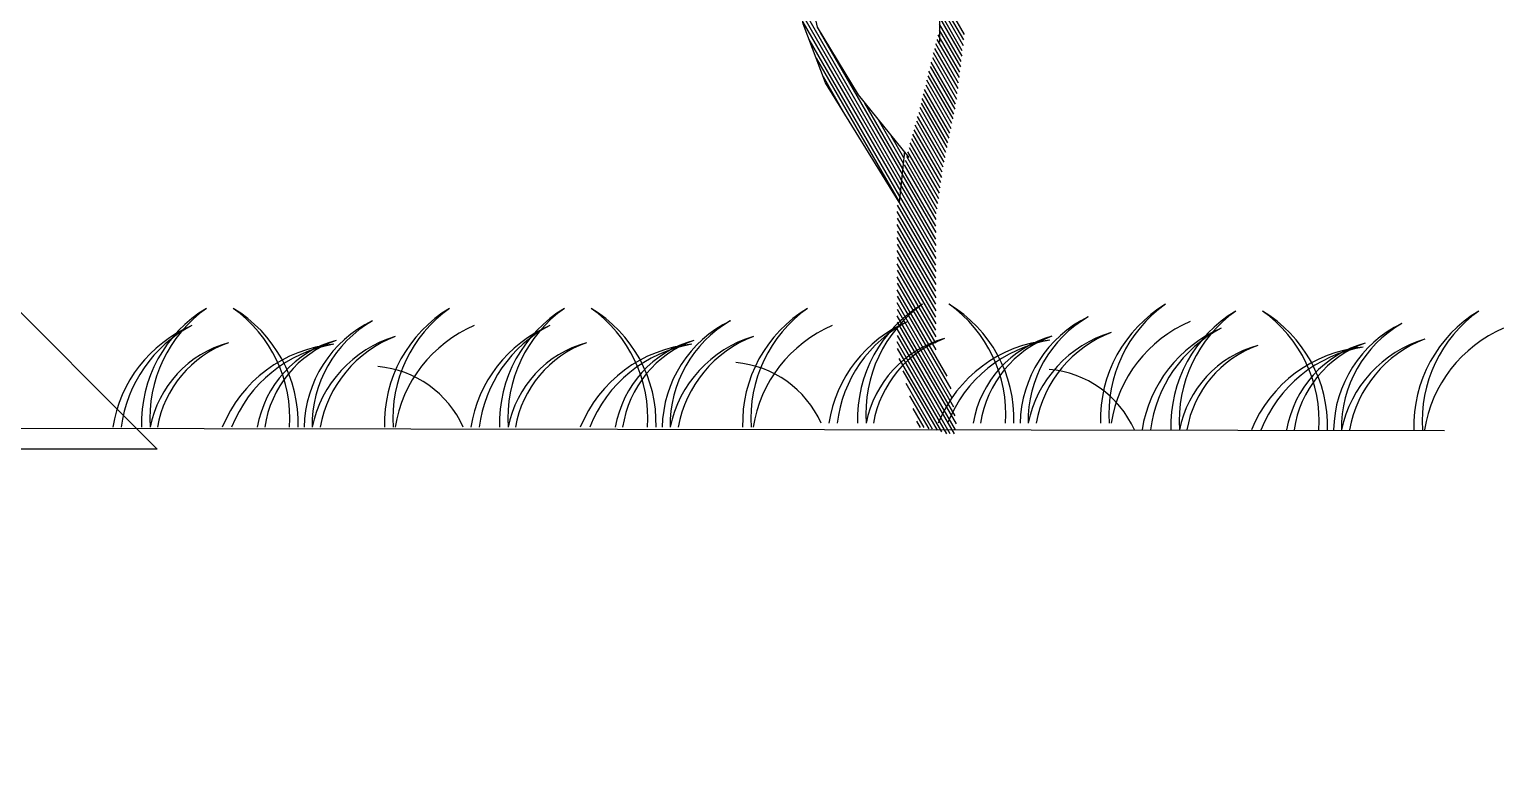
# Model space of a CAD drawing. Header units: millimetres. Extents: x 3633 to 4629, y 3430 to 3787.
# Drawn here: x 4612.85 to 4626.65, y 3583.8 to 3590.6 of the extents above; entities that cross this region are included whole.
import ezdxf

# ---------------------------------------------------------------- set-up
doc = ezdxf.new("R2010")
doc.units = ezdxf.units.MM

# ---------------------------------------------------------------- blocks, each defined once
blk = doc.blocks.new('z_3')
at = {"color": 0}
for p, q in [((-846.15, 2480), (-334.15, 1594.5)), ((-364.65, 1158.7), (-124.55, 743.25))]:
    blk.add_line(p, q, dxfattribs=at)
for points in [[(1034.15, 7171.95), (1034.15, 6432.5), (769.9, 5693.05), (611.1, 5007.05), (611.1, 4267.6), (480.25, 3792.45), (189.3, 2974.25), (-101.65, 2604.55), (-101.65, 2419.05)], [(-811.85, 2164.95), (-951.6, 2534.65), (-1041.85, 3054.3), (-1326.4, 3354.1), (-983.4, 3054.3)], [(-983.4, 3054.3), (-865.25, 2513.05), (-608.6, 2090), (-292.25, 1698.65)], [(-101.65, 2735.4), (53.35, 2467.3)], [(50.8, 2433), (-101.65, 2694.75)], [(-973.2, 2660.45), (-337.95, 1558.9)], [(-340.5, 1524.6), (-963.05, 2602)], [(-101.65, 2654.1), (47, 2398.7)], [(41.9, 2365.7), (-101.65, 2613.4)], [(-952.9, 2543.55), (-344.3, 1490.3)], [(-102.95, 2494), (30.45, 2265.3)], [(-101.65, 2572.75), (38.1, 2331.35)], [(34.3, 2298.35), (-101.65, 2532.1)], [(-348.15, 1456), (-914.8, 2436.8)], [(17.75, 2163.65), (-123.25, 2408.85)], [(-116.9, 2436.8), (21.6, 2197.95)], [(25.4, 2231), (-109.3, 2464.75)], [(-870.3, 2319.95), (-351.95, 1421.7)], [(-144.85, 2323.75), (5.05, 2063.3)], [(8.9, 2097.6), (-137.25, 2351.7)], [(-130.9, 2379.65), (13.95, 2130.65)], [(-172.8, 2209.4), (-17.8, 1941.35)], [(-11.45, 1970.55), (-166.45, 2238.65)], [(-158.85, 2266.6), (-5.1, 2001.05)], [(0, 2031.55), (-152.5, 2294.55)], [(-696.25, 1976.9), (-825.85, 2203.05)], [(-320.2, 1731.7), (-320.2, 1732.95), (-318.9, 1736.8), (-351.95, 1420.4), (-811.85, 2164.95)], [(-35.6, 1851.1), (-194.4, 2124.3)], [(-186.8, 2153.5), (-30.5, 1880.35)], [(-24.15, 1910.85), (-180.45, 2181.45)], [(-330.35, 1628.8), (-566.65, 2037.9)], [(-216, 2039.15), (-54.65, 1760.9)], [(-48.3, 1790.15), (-208.4, 2068.4)], [(-202.05, 2096.35), (-41.95, 1820.65)], [(-484.1, 1936.25), (-326.55, 1663.1)], [(-72.45, 1670.7), (-237.6, 1955.3)], [(-230, 1983.25), (-67.35, 1699.95)], [(-61, 1730.45), (-222.35, 2011.2)], [(-92.75, 1542.4), (-268.1, 1844.75)], [(-260.45, 1872.7), (-87.7, 1574.15)], [(-83.85, 1607.2), (-252.85, 1900.65)], [(-245.2, 1927.35), (-78.8, 1640.2)], [(-322.7, 1697.4), (-402.75, 1834.6)], [(-290.95, 1762.2), (-106.75, 1444.55)], [(-101.65, 1477.6), (-283.35, 1790.15)], [(-275.7, 1818.1), (-97.85, 1509.35)], [(-120.7, 1348), (-313.85, 1680.9)], [(-306.2, 1707.55), (-116.9, 1379.75)], [(-111.8, 1412.8), (-298.6, 1735.5)], [(-124.55, 1190.45), (-344.3, 1570.35)], [(-336.7, 1598.3), (-124.55, 1231.1)], [(-124.55, 1271.75), (-329.1, 1624.95)], [(-321.45, 1652.9), (-124.55, 1312.45)], [(-364.65, 1483.95), (-124.55, 1068.5)], [(-124.55, 1109.15), (-359.55, 1515.7)], [(-351.95, 1542.4), (-124.55, 1149.8)], [(-124.55, 1027.85), (-364.65, 1443.3)], [(-364.65, 1402.65), (-124.55, 987.2)], [(-124.55, 946.55), (-364.65, 1362)], [(-364.65, 1321.3), (-124.55, 905.85)], [(-124.55, 865.2), (-364.65, 1280.65)], [(-364.65, 1240), (-124.55, 824.55)], [(-124.55, 783.9), (-364.65, 1199.35)], [(-124.55, 702.6), (-364.65, 1118.05)], [(-364.65, 1077.4), (-124.55, 661.95)], [(-124.55, 621.3), (-364.65, 1036.75)], [(-364.65, 996.1), (-124.55, 580.6)], [(-124.55, 539.95), (-364.65, 955.4)], [(-364.65, 914.75), (-124.55, 499.3)], [(-52.1, 334.15), (-364.65, 874.1)], [(-364.65, 833.45), (-30.5, 255.35)], [(-21.6, 198.2), (-364.65, 792.8)], [(-364.65, 752.15), (-12.7, 142.3)], [(-2.55, 86.4), (-364.65, 711.5)], [(-364.65, 670.85), (2.5, 36.85)], [(0, 0), (-364.65, 630.15)], [(-364.65, 589.5), (-8.9, -25.4)], [(-33.05, -25.4), (-364.65, 548.85)], [(-364.65, 508.2), (-55.9, -25.4)], [(-86.4, -12.7), (-351.95, 445.95)], [(-330.35, 367.2), (-115.65, -2.55)], [(-143.6, 3.8), (-308.75, 289.7)], [(-287.15, 210.9), (-167.7, 6.35)], [(-196.95, 15.25), (-265.55, 133.4)], [(-243.95, 54.65), (-221.1, 15.25)]]:
    blk.add_lwpolyline(points, dxfattribs=at)

msp = doc.modelspace()

# ---------------------------------------------------------------- linework, layer by layer
at = {"color": 0}
msp.add_line((4605.953, 3586.876), (4626.1, 3586.845), dxfattribs=at)
at = {"color": 0, "lineweight": -3, "ltscale": 0.5}
msp.add_lwpolyline([(4612.442, 3589.803), (4612.442, 3588.276), (4614.046, 3586.672), (4610.838, 3586.672), (4612.442, 3585.058), (4612.442, 3583.803)], dxfattribs=at)
at = {"color": 0}
for centre, radius, start, end in [((4615.152, 3586.914), 1.253, 120.9153, 181.7436), ((4615.231, 3586.965), 1.253, 125.1975, 184.082), ((4614.113, 3586.914), 1.253, 358.2564, 59.0847), ((4614.034, 3586.965), 1.253, 355.918, 54.8025), ((4617.428, 3586.914), 1.253, 120.9153, 181.7436), ((4617.507, 3586.965), 1.253, 125.1975, 184.082), ((4618.505, 3586.914), 1.253, 120.9153, 181.7436), ((4618.583, 3586.965), 1.253, 125.1975, 184.082), ((4617.465, 3586.914), 1.253, 358.2564, 59.0847), ((4617.387, 3586.965), 1.253, 355.918, 54.8025), ((4620.781, 3586.914), 1.253, 120.9153, 181.7436), ((4620.859, 3586.965), 1.253, 125.1975, 184.082), ((4621.857, 3586.952), 1.253, 120.9153, 181.7436), ((4621.935, 3587.003), 1.253, 125.1975, 184.082), ((4620.817, 3586.952), 1.253, 358.2564, 59.0847), ((4620.739, 3587.003), 1.253, 355.918, 54.8025), ((4623.255, 3586.893), 1.128, 115.7068, 178.9593), ((4623.329, 3586.933), 1.128, 119.989, 180.9593), ((4624.133, 3586.952), 1.253, 120.9153, 181.7436), ((4624.211, 3587.003), 1.253, 125.1975, 184.082), ((4624.791, 3586.889), 1.253, 120.9153, 181.7436), ((4624.87, 3586.94), 1.253, 125.1975, 184.082), ((4623.752, 3586.889), 1.253, 358.2564, 59.0847), ((4623.674, 3586.94), 1.253, 355.918, 54.8025), ((4627.067, 3586.889), 1.253, 120.9153, 181.7436), ((4627.146, 3586.94), 1.253, 125.1975, 184.082), ((4614.867, 3586.678), 1.253, 113.3716, 170.93), ((4614.952, 3586.718), 1.253, 117.6539, 172.7928), ((4616.55, 3586.855), 1.128, 115.7068, 178.9593), ((4616.625, 3586.895), 1.128, 119.989, 180.9593), ((4617.512, 3586.678), 1.253, 113.3716, 170.93), ((4618.22, 3586.678), 1.253, 113.3716, 170.93), ((4618.304, 3586.718), 1.253, 117.6539, 172.7928), ((4619.903, 3586.855), 1.128, 115.7068, 178.9593), ((4619.977, 3586.895), 1.128, 119.989, 180.9593), ((4620.864, 3586.678), 1.253, 113.3716, 170.93), ((4621.572, 3586.716), 1.253, 113.3716, 170.93), ((4621.656, 3586.757), 1.253, 117.6539, 172.7928), ((4623.306, 3586.684), 1.128, 106.7576, 168.2484), ((4623.386, 3586.711), 1.128, 111.0398, 169.6613), ((4624.216, 3586.716), 1.253, 113.3716, 170.93), ((4624.506, 3586.653), 1.253, 113.3716, 170.93), ((4624.591, 3586.693), 1.253, 117.6539, 172.7928), ((4626.19, 3586.83), 1.128, 115.7068, 178.9593), ((4626.264, 3586.869), 1.128, 119.989, 180.9593), ((4627.151, 3586.653), 1.253, 113.3716, 170.93), ((4614.985, 3586.681), 1.023, 105.3788, 169.0232), ((4615.057, 3586.704), 1.023, 109.661, 170.3333), ((4615.816, 3586.405), 1.253, 95.3506, 157.9162), ((4615.909, 3586.417), 1.253, 99.6328, 158.5173), ((4615.992, 3586.703), 1.023, 105.3788, 170.2977), ((4616.065, 3586.726), 1.023, 109.661, 171.6027), ((4616.601, 3586.646), 1.128, 106.7576, 168.2484), ((4616.681, 3586.673), 1.128, 111.0398, 169.6613), ((4618.337, 3586.681), 1.023, 105.3788, 169.0232), ((4618.41, 3586.704), 1.023, 109.661, 170.3333), ((4619.169, 3586.405), 1.253, 95.3506, 157.9162), ((4619.262, 3586.417), 1.253, 99.6328, 158.5173), ((4619.344, 3586.703), 1.023, 105.3788, 170.2977), ((4619.417, 3586.726), 1.023, 109.661, 171.6027), ((4619.954, 3586.646), 1.128, 106.7576, 168.2484), ((4620.034, 3586.673), 1.128, 111.0398, 169.6613), ((4621.689, 3586.719), 1.023, 105.3788, 169.0232), ((4621.762, 3586.742), 1.023, 109.661, 170.3333), ((4622.521, 3586.443), 1.253, 95.3506, 157.9162), ((4622.614, 3586.455), 1.253, 99.6328, 158.5173), ((4622.696, 3586.741), 1.023, 105.3788, 170.2977), ((4622.769, 3586.764), 1.023, 109.661, 171.6027), ((4624.624, 3586.656), 1.023, 105.3788, 169.0232), ((4624.697, 3586.679), 1.023, 109.661, 170.3333), ((4625.455, 3586.379), 1.253, 95.3506, 157.9162), ((4625.548, 3586.391), 1.253, 99.6328, 158.5173), ((4625.631, 3586.678), 1.023, 105.3788, 170.2977), ((4625.704, 3586.701), 1.023, 109.661, 171.6027), ((4626.241, 3586.621), 1.128, 106.7576, 168.2484), ((4626.32, 3586.648), 1.128, 111.0398, 169.6613), ((4616.03, 3586.48), 0.967, 24.1831, 85.0409), ((4619.382, 3586.518), 0.967, 24.1831, 85.0409), ((4622.316, 3586.454), 0.967, 24.1831, 85.0409)]:
    msp.add_arc(centre, radius, start, end, dxfattribs=at)

# ---------------------------------------------------------------- block references
at = {"color": 0, "xscale": 0.0015, "yscale": 0.0015, "zscale": 0.0015}
msp.add_blockref('z_3', (4621.523, 3586.852), dxfattribs=at)

doc.saveas('drawing.dxf')
